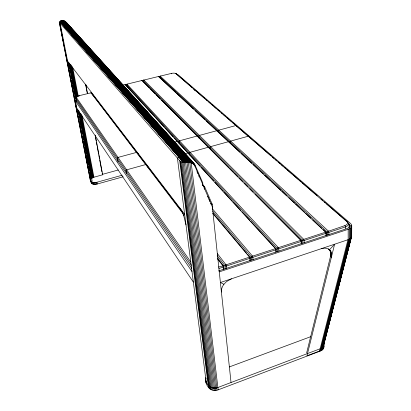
<?xml version="1.0" encoding="UTF-8"?>
<svg xmlns="http://www.w3.org/2000/svg" width="411" height="411" viewBox="0 0 411 411"><rect width="100%" height="100%" fill="white"/><g stroke="black" fill="none" stroke-linecap="round" stroke-linejoin="round"><path stroke-width="0.62" d="M349.91 226.851L349.91 225.017L348.122 223.101M350.054 226.815L349.91 225.017M231.496 278.807L226.579 281.545L223.954 284.268L220.399 282.521L349.252 239.305L350.162 238.765L350.167 228.346C352.001 227.35 352.268 224.689 350.511 223.476L177.963 74.643L176.54 74.067M350.162 238.765L350.886 238.144L350.896 227.73M350.886 238.144L351.395 237.455L351.41 227.047M68.488 64.527L68.493 63.885L69.577 63.638L70.081 68.118L69.007 68.365L68.488 64.527L69.572 64.28M351.395 237.455L351.682 236.726L351.744 225.588M330.742 254.995L330.131 250.931L328.61 248.902C331.235 250.813 332.247 254.27 331.358 257.348L330.48 256.495L330.742 254.995L331.62 255.848M123.146 176.792L97.258 184.01C94.689 184.909 90.718 184.4 90.574 180.984M90.23 179.227C90.374 182.648 94.355 183.136 96.919 182.243L122.226 175.204M323.827 347.629L323.729 343.596C324.577 346.524 323.632 350.105 320.421 351.009L218.143 389.839C210.869 393.122 204.128 384.526 205.89 377.74L206.039 378.896M205.916 380.992L206.034 382.877M60.849 23.489C58.984 19.713 64.851 20.031 66.186 22.266L193.761 163.172L195.117 165.207L202.875 183.09L202.489 184.647M351.682 236.726L351.729 235.976M350.054 225.598L349.381 227.268L347.244 228.506L218.565 270.921M90.564 181.374L59.271 21.999C60.52 20.35 63.33 20.011 64.794 21.583L63.489 20.956M323.858 344.459L322.959 346.925L320.359 348.692L217.866 387.501C212.23 389.998 206.317 385.379 205.567 379.625M68.565 63.453L69.654 63.207L69.593 63.684L68.509 63.931L68.843 63.037L69.305 63.376M158.292 76.672L158.425 76.544A0.627 0.56 -48.7 0 1 159.088 76.985L175.774 92.506M160.239 76.199L328.332 231.044A1.017 0.426 70 0 1 328.877 232.369L328.918 234.835M306.642 352.951L331.096 254.008M321.351 248.722C324.022 247.828 327.248 247.848 329.494 249.749L334.595 244.293L306.96 355.803L319.568 351.015L347.958 239.819L350.48 238.426L351.595 236.531L323.436 346.072M319.568 351.015L320.303 350.691L348.733 239.521M349.427 239.171L320.965 350.311L320.308 350.691M321.772 348.718L349.936 238.853M322.455 347.619L350.48 238.426M322.892 347.1L350.922 237.964M323.621 344.356L325.06 338.762M325.378 337.518L325.856 335.653M326.175 334.41L326.653 332.545M326.971 331.302L327.932 327.572M328.25 326.329L329.53 321.356M329.848 320.112L330.804 316.383M331.127 315.139L331.605 313.274M331.924 312.031L333.203 307.058M333.999 303.95L334.477 302.085M334.795 300.842L337.354 290.896M337.672 289.652L338.15 287.787M338.947 284.679L339.429 282.814M339.748 281.571L341.022 276.598M341.824 273.49L342.301 271.625M342.62 270.381L344.377 263.543M345.497 259.192L345.975 257.327M346.293 256.084L347.249 252.354M347.572 251.111L348.847 246.138M349.165 244.894L350.126 241.165M350.444 239.921L350.922 238.056M212.287 209.713L212.764 206.872L212.225 204.246L204.796 187.113L202.433 184.354M323.174 346.653L351.205 237.563M323.647 344.983L351.467 236.721M328.24 231.316L344.839 225.629A5.744 3.118 1.3 0 0 346.607 221.339L175.939 73.672A3.535 1.269 -7.1 0 0 171.433 73.405L171.295 73.795M303.452 239.449L325.789 232.117M278.119 247.761L300.955 240.271M252.22 256.259L275.565 248.598M158.446 76.503L143.665 80.124M225.742 264.946L249.616 257.111M141.944 80.489L126.958 84.157L278.232 247.473A1.038 0.365 70.9 0 1 278.766 248.84L278.905 251.327M61.034 21.269L60.474 22.209L181.472 160.151C185.515 163.131 192.656 159.936 194.886 166.054L212.359 206.918L231.033 382.513M223.892 284.237C222.253 286.488 221.164 289.252 221.416 292.072M125.216 84.527L122.709 85.175M76.528 101.132L76.009 98.491A0.652 0.601 -30 0 1 76.523 97.741A3.704 1.356 -10 0 1 79.225 95.676L91.165 92.773M91.473 178.615L93.4 177.362L102.668 174.783L95.265 135.137M328.101 231.28L328.332 231.044A1.007 0.73 -45.7 0 0 327.469 232.164L327.521 235.118M303.318 239.408L303.554 239.166L143.85 80.027L143.773 80.299M277.985 247.72L278.232 247.473A1.028 0.765 -42.5 0 0 277.368 248.614L277.538 251.594M252.087 256.217L252.344 255.966L212.235 208.603M225.613 264.905L225.88 264.643L217.265 253.469M183.512 161.425C186.846 160.665 191.1 160.578 193.761 163.172M126.824 84.579L126.845 85.863M219.269 271.866L348.163 229.312L350.167 228.346M160.105 76.508L159.869 76.795L327.469 232.164A1.022 0.57 0.8 0 0 328.877 232.369L345.389 226.939A6.756 3.673 1.3 0 0 347.459 221.889L326.313 203.599M143.639 80.489L143.388 80.782L302.691 240.301A1.028 0.586 -0.4 0 0 304.094 240.512L325.954 233.33A1.022 0.57 0.7 0 0 326.303 232.549L323.041 229.513M158.538 76.497L325.728 232.194M61.419 21.069L61.188 20.735M142.036 80.484L141.795 80.777M125.309 84.527L125.078 84.82M229.246 366.966L310.495 336.763M218.431 267.088L223.07 265.825M218.94 268.501L223.199 267.099A1.053 0.637 -5.3 0 0 223.733 266.225L217.506 258.067M208.207 385.076C210.211 388.21 214.609 388.714 217.866 387.501M160.146 76.143L171.433 73.405M184.693 153.786L187.755 152.943A0.796 0.673 -42.4 0 1 188.577 153.442M91.206 181.477L92.187 181.2L78.28 110.04M179.175 157.531L177.403 158.019L206.42 383.766M102.288 174.392L118.265 169.99M174.747 142.072L177.203 141.41A0.771 0.658 -42.4 0 1 178.004 141.903M68.545 65.323L69.623 65.077M68.647 66.238L69.731 65.991M68.801 67.26L69.88 67.014M61.29 23.139L60.176 23.376L91.55 183.234M160.167 76.107L160.377 76.076A0.627 0.56 -49 0 0 159.869 76.795L160.007 77.828M143.691 80.088L143.896 80.058A0.627 0.57 -46.4 0 0 143.388 80.782L143.542 81.82M184.082 161.174L60.684 21.3M59.256 22.23L179.684 160.644C183.738 164.672 190.802 160.239 194.377 165.13M203.717 186.486L204.688 186.923M125.576 84.918L154.916 116.703M91.468 93.163L125.329 137.264M142.422 80.895L142.596 80.972A0.632 0.57 -46 0 0 141.918 80.53L300.883 240.348M275.488 248.681L125.185 84.574A0.632 0.581 -42.7 0 1 125.879 85.015M249.539 257.194L212.667 213.33M222.988 265.907L217.64 259.064M79.225 95.676L79.189 96.061M175.939 73.672A0.627 0.555 -50.9 0 1 176.586 74.108L186.116 82.349M186.589 82.76L189.384 85.18M190.319 85.986L192.178 87.594M193.576 88.802L204.488 98.239M205.926 99.483L207.365 100.726M208.803 101.969L210.232 103.207M211.66 104.44L213.561 106.089M214.516 106.911L216.417 108.555M217.845 109.794L219.274 111.027M221.18 112.676L222.608 113.914M223.563 114.736L225.469 116.385M226.903 117.623L228.809 119.272M229.764 120.099L231.67 121.748M232.626 122.576L234.537 124.225M235.498 125.057L271.024 155.784M272.472 157.033L273.916 158.281M275.36 159.535L276.808 160.783M278.252 162.032L280.179 163.701M281.145 164.534L283.071 166.198M284.515 167.452L285.943 168.685M286.888 169.502L292.113 174.017M293.064 174.839L298.283 179.355M299.234 180.177L301.135 181.821M302.085 182.643L317.107 195.636M320.991 198.996L322.445 200.255M324.392 201.935L325.353 202.767M193.966 89.572L195.42 90.831M183.501 214.239L90.995 92.794L90.959 93.061M176.715 93.379L193.406 108.91M195.251 110.626L204.945 119.642M206.332 120.937L239.901 152.162M241.267 153.442L251.804 163.239M253.181 164.523L263.287 173.925M264.674 175.214L270.274 180.424M271.671 181.724L281.006 190.406M281.941 191.274L286.616 195.626M288.959 197.804L294.574 203.029M295.509 203.897L304.397 212.168M305.794 213.468L310.922 218.241M312.786 219.972L321.643 228.213M329.473 249.831L330.352 250.679M330.131 250.931L331.009 251.779M330.562 252.179L331.446 253.027M330.768 253.541L331.646 254.394M143.033 81.409L149.547 87.959M150.416 88.833L155.281 93.718M156.17 94.617L160.172 98.64M161.508 99.981L228.87 167.688M229.77 168.592L233.361 172.199M234.255 173.103L237.846 176.715M239.197 178.066L242.336 181.225M244.56 183.455L247.669 186.584M249.888 188.813L252.996 191.937M255.216 194.172L301.499 240.692L301.612 243.661M155.774 117.644L164.354 127.004M165.212 127.939L173.38 136.858M174.243 137.798L200.106 166.023M201.375 167.411L213.679 180.84M214.953 182.232L223.07 191.089M223.933 192.029L232.133 200.979M232.996 201.919L240.769 210.406M242.069 211.819L249.852 220.317M250.72 221.262L255.478 226.456M255.909 226.929L276.146 249.015L276.295 251.501M66.186 22.266L194.531 164.123M65.555 21.701L192.821 162.371M68.442 25.071L66.726 22.918M69.3 26.021L71.021 27.917M73.168 30.296L76.6 34.092M77.458 35.043L79.606 37.422M81.327 39.322L87.764 46.448M89.053 47.871L90.343 49.294M92.059 51.195L95.927 55.47M96.785 56.42L98.933 58.799M101.08 61.172L107.091 67.82M108.807 69.721L109.665 70.671M111.386 72.572L115.25 76.847M116.539 78.275L118.255 80.176M120.829 83.022L123.408 85.873M124.266 86.824L126.413 89.197M130.277 93.477L134.572 98.224M136.288 100.125L137.151 101.075M140.156 104.399L142.73 107.25M144.02 108.674L145.735 110.574M149.604 114.849L153.894 119.601M159.047 125.304L162.052 128.628M163.773 130.528L165.063 131.952M168.926 136.226L170.216 137.654M171.5 139.077L173.221 140.978M178.374 146.681L181.379 150.005M183.527 152.378L184.385 153.329M187.817 157.13L189.538 159.031M191.254 160.932L192.543 162.355M194.259 164.256L195.117 165.207M64.84 21.244L191.747 161.744M65.102 21.778L65.349 22.05M64.301 20.992L190.92 161.415M192.163 162.874L192.872 163.66M194.177 165.263L194.886 166.054M63.926 20.946L64.167 21.213M191.213 162.376L191.916 163.162M63.731 20.797L190.031 161.179M63.469 20.756L63.71 21.028M190.509 162.14L191.213 162.926L218.143 389.839M190.149 162.042L190.853 162.828M63.237 20.684L189.26 161.061M62.934 20.612L63.176 20.884M189.635 161.939L190.339 162.725M62.775 20.617L188.531 161.02M62.621 20.601L188.289 161.014M62.544 20.56L62.791 20.833M188.968 161.836L189.687 162.643M62.195 20.55L187.601 161.045M188.325 161.78L189.045 162.586M61.845 20.571L187.051 161.112M187.647 161.723L188.402 162.571L215.626 388.051M186.943 161.698L187.714 162.561M61.419 20.699L186.214 161.148M186.229 161.682L187.046 162.597M61.039 20.879L185.233 161.081M60.931 20.951L184.935 161.071M60.838 21.053L184.631 161.071M60.756 21.167L184.344 161.107M60.638 21.454L183.83 161.24M60.602 21.608L183.619 161.338M60.576 21.768L183.455 161.466M60.571 21.927L182.921 161.143M60.581 22.086L182.849 161.307M60.602 22.23L182.844 161.502M202.258 184.215L204.796 187.113M202.906 185.099L204.175 186.548M202.685 185.048L203.954 186.496M211.393 203.275L212.225 204.246M192.985 163.537L193.663 164.338M212.698 211.095L251.475 257.116L251.712 260.112M213.196 213.371L246.579 253.161M247.396 254.132L249.02 256.068M217.203 255.621L225.012 265.809L225.315 268.815M125.704 137.757L181.801 211.275M189.82 162.669L216.772 387.84M76.523 97.741L190.796 262.028M76.009 98.491L191.387 265.249M191.783 268.352L76.456 100.71L75.403 100.967L191.988 271.522M180.152 208.362L182.32 212.148L183.707 215.575M76.878 108.473L193.35 282.1M102.668 174.783L102.169 173.103M196.977 171.706L197.742 173.463M198.76 175.81L199.268 176.982M202.325 184.01L203.085 185.767M204.103 188.11L204.616 189.281M207.668 196.314L208.434 198.071M208.942 199.243L209.959 201.585M210.725 203.342L211.233 204.514M90.348 179.987L90.215 179.309M68.509 63.931L67.584 61.121L184.621 214.208L183.691 215.6L185.998 224.889M91.478 181.806L91.823 183.568M60.412 26.787L61.028 29.931M61.645 33.07L62.267 36.214M62.883 39.358L63.13 40.617M64.116 45.647L64.363 46.905M65.354 51.935L65.971 55.079M66.587 58.223L67.579 63.253M67.825 64.512L68.072 65.77M69.063 70.8L69.68 73.944M70.296 77.088L71.288 82.118M71.535 83.371L72.521 88.406M73.137 91.545L73.389 92.804M74.376 97.833L74.622 99.092M75.614 104.122L76.23 107.266M76.847 110.41L77.838 115.44M78.085 116.698L78.331 117.957M79.318 122.987L79.94 126.131M80.556 129.275L81.172 132.419M81.789 135.558L82.781 140.593M83.027 141.846L83.274 143.105M84.265 148.135L84.882 151.279M85.498 154.423L86.49 159.453M86.736 160.711L88.586 170.144M89.208 173.288L90.194 178.317M59.271 21.999L90.697 181.744M70.995 64.892L77.237 96.991M80.417 113.359L92.896 177.562M93.723 182.576L94.068 184.344M70.353 64.383L76.61 96.518M79.683 112.27L92.444 177.799M93.02 182.484L93.364 184.251M69.752 63.772L76.246 97.053M78.938 110.867L92.049 178.055M69.259 63.361L76.009 97.916M78.588 111.109L91.72 178.328M69.259 63.89L76.554 101.224M92.398 182.32L92.742 184.082M69.706 67.358L70.687 72.387M70.933 73.641L71.92 78.671M72.531 81.815L74.376 91.242M74.622 92.501L75.609 97.53M78.311 111.355L78.927 114.499M79.914 119.529L80.155 120.783M80.402 122.041L81.388 127.071M82.005 130.215L82.616 133.354M83.233 136.498L83.849 139.642M84.091 140.901L85.077 145.926M85.324 147.184L86.305 152.214M86.921 155.358L88.766 164.785M89.012 166.044L89.994 171.068M90.61 174.213L91.35 177.984M60.515 21.67L60.807 23.15M91.879 182.088L92.223 183.856M96.112 182.433L96.451 184.2M95.29 182.551L95.635 184.318M72.608 66.993L78.337 96.59M81.995 115.481L93.939 177.192M94.489 182.602L94.833 184.369M71.822 66.114L77.674 96.282M81.085 113.883L93.4 177.362M96.919 182.243L97.258 184.01M85.755 84.163L87.517 93.605M85.729 85.087L87.142 92.629M95.239 136.01L96.179 141.04M96.415 142.298L97.001 145.443M97.237 146.696L98.645 154.243M98.881 155.502L99.467 158.641M99.703 159.9L101.933 171.844M92.773 94.119L92.968 95.167M118.034 161.98L117.397 158.302A0.791 0.688 -33.8 0 1 118.029 157.408L136.431 152.435A0.786 0.678 -36.7 0 1 137.279 152.923M126.537 173.894L126.007 170.75A0.822 0.704 -34.3 0 1 126.665 169.825L145.674 164.57A0.812 0.694 -37 0 1 146.547 165.068M138.358 153.267L138.553 154.485M147.657 165.412L147.945 167.292M323.781 345.903L323.914 346.771M209.595 386.623L209.887 388.955M181.056 161.641L209.42 386.489M180.275 161.179L209.101 388.231M179.684 160.644L208.505 387.409M211.634 387.676L211.927 390.013M183.106 162.324L211.182 387.511M210.545 387.219L210.838 389.556M182.006 162.026L210.242 387.054M179.186 143.46L178.955 141.646A0.771 0.658 -42.7 0 1 179.586 140.768L197.085 136.036A0.765 0.647 -44.8 0 1 197.866 136.529M185.638 162.612L213.324 388.051M212.826 387.979L213.114 390.316M184.328 162.52L212.22 387.85M215.374 388.076L215.657 390.414M187.005 162.602L214.47 388.118M214.085 388.112L214.372 390.45M127.102 84.481L127.189 84.091A0.632 0.575 -43.1 0 0 126.68 84.82L277.368 248.614A1.033 0.601 -1.8 0 0 278.766 248.84L301.109 241.493A1.028 0.586 -0.6 0 0 301.499 240.692A1.017 0.75 -44 0 0 300.569 240.147A1.028 0.396 70.6 0 1 301.109 241.493L301.206 243.97M216.648 387.871L216.926 390.209M189.784 155.034L189.558 153.169A0.796 0.673 -42.7 0 1 190.216 152.265L208.259 147.277A0.791 0.663 -44.7 0 1 209.06 147.775M199.006 138.081L198.806 136.272A0.765 0.647 -45.1 0 1 199.433 135.404L216.648 130.749A0.76 0.637 -46.9 0 1 217.409 131.237M224.041 269.236L223.733 266.225A1.053 0.801 -38.3 0 0 222.69 265.691A1.063 0.293 71.8 0 1 223.199 267.099L223.461 269.606M210.155 148.746L210.026 147.508A0.791 0.658 -44.9 0 1 210.679 146.609L228.418 141.708A0.786 0.647 -46.7 0 1 229.194 142.206M226.646 268.558L226.394 266.051A1.063 0.298 71.8 0 0 225.88 264.648A1.048 0.796 -38.6 0 0 225.007 265.809A1.048 0.632 -5.1 0 0 226.394 266.051L249.754 258.37A1.043 0.622 -3.6 0 0 250.237 257.522A1.038 0.781 -40.4 0 0 249.236 256.983A1.053 0.329 71.4 0 1 249.754 258.37L249.96 260.872M218.503 132.789L218.328 130.991A0.755 0.637 -47.1 0 1 218.955 130.123L235.893 125.545A0.755 0.627 -48.7 0 1 236.628 126.038M230.252 143.177L230.145 141.944A0.786 0.647 -46.9 0 1 230.797 141.05L248.239 136.231A0.781 0.637 -48.4 0 1 248.994 136.729M250.237 257.522L250.438 260.019M253.063 259.844L252.868 257.348A1.053 0.334 71.3 0 0 252.344 255.966A1.038 0.781 -40.6 0 0 251.475 257.116A1.043 0.617 -3.4 0 0 252.868 257.348L275.709 249.842A1.033 0.606 -2 0 0 276.146 249.015A1.028 0.765 -42.3 0 0 275.18 248.475A1.043 0.36 71 0 1 275.714 249.842L275.858 252.328M302.804 243.266L302.691 240.301A1.017 0.745 -44.2 0 1 303.554 239.166A1.028 0.396 70.5 0 1 304.094 240.512L304.186 242.988M320.359 348.692L320.421 351.009M322.255 347.624L322.311 349.936M321.381 348.215L321.438 350.532M323.467 346.149L323.524 348.461M322.959 346.925L323.01 349.237M326 235.796L325.954 233.33A1.017 0.426 70.1 0 0 325.409 231.999A1.007 0.73 -45.5 0 1 326.303 232.549L326.355 235.503M345.394 228.711L345.389 226.939A1.012 0.447 69.7 0 0 344.839 225.629M349.247 228.881L349.252 239.305M349.093 223.944L349.093 227.596M348.163 229.312L348.179 239.741M349.586 224.463L349.586 226.903M175.348 73.61A4.156 1.495 -7.1 0 1 175.862 73.739M176.278 73.908A4.156 1.495 -7.1 0 1 176.586 74.108M91.031 92.824A0.642 0.596 -34.2 0 1 91.761 93.266M76.076 97.638A4.351 1.598 -10 0 1 76.744 97.037M346.607 221.339A0.992 0.714 -46.9 0 1 347.459 221.889"/></g></svg>
